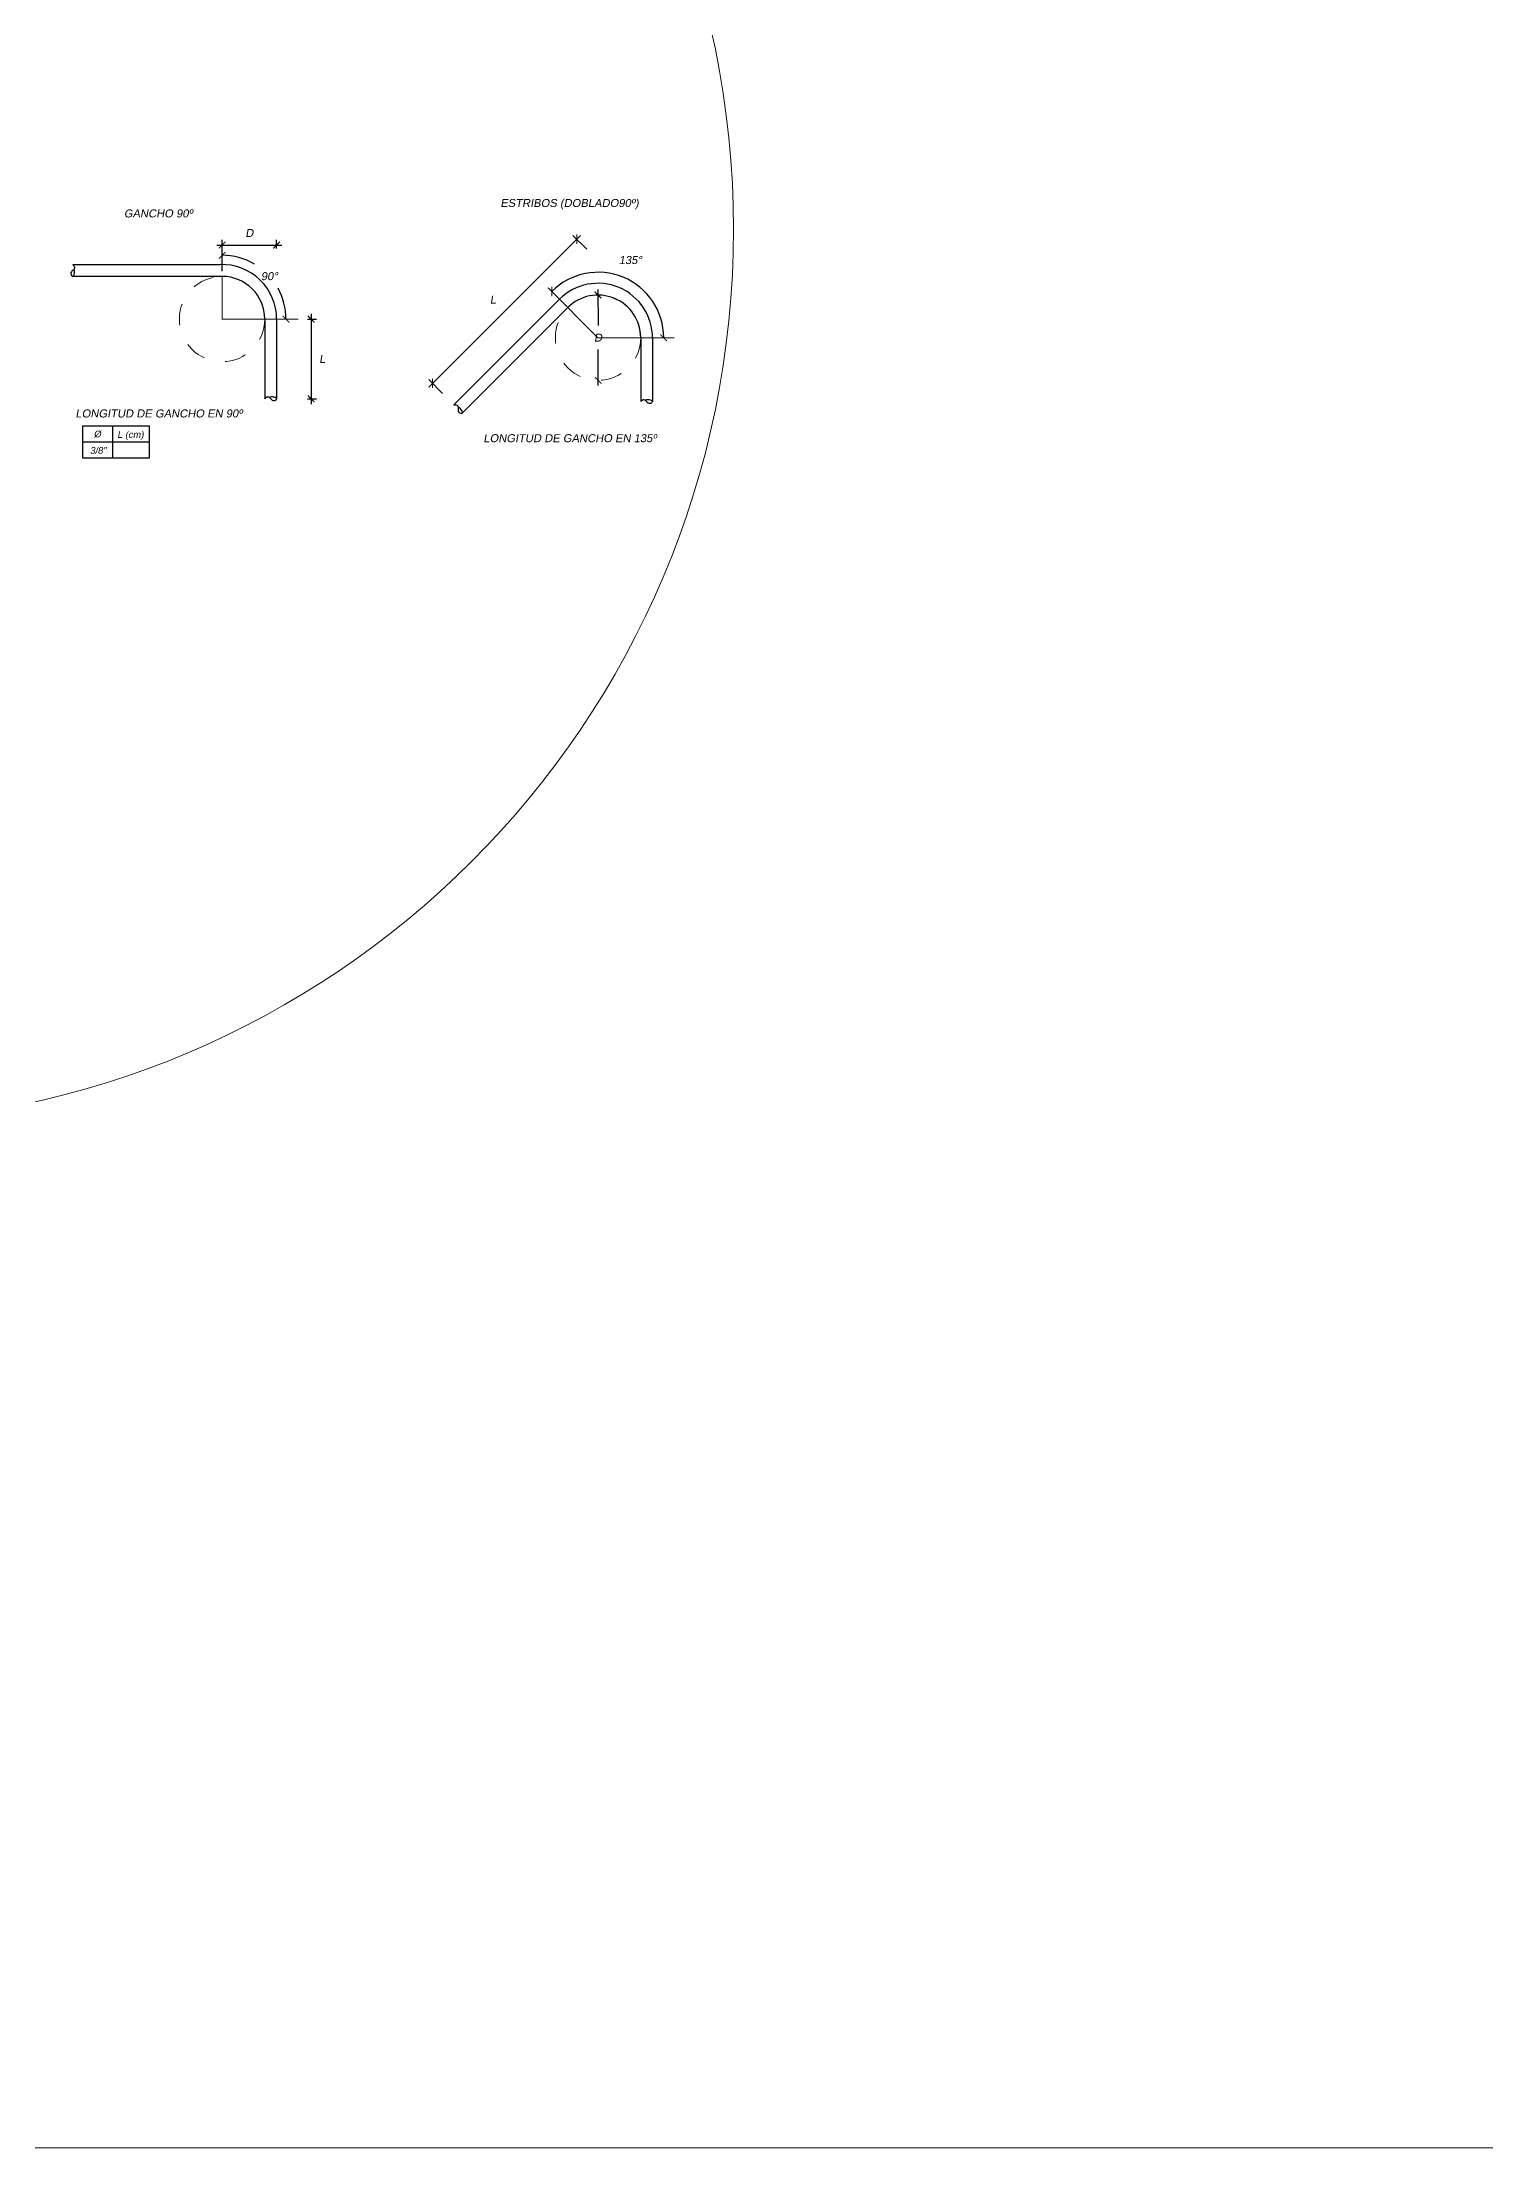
# Model space of a CAD drawing. Header units: metres. Extents: x 4293 to 4528, y 2596 to 2639.
# Drawn here: x 4371.56 to 4378.33, y 2605.68 to 2615.55 of the extents above; entities that cross this region are included whole.
import ezdxf

# ---------------------------------------------------------------- set-up
doc = ezdxf.new("R2010")
doc.units = ezdxf.units.M
doc.linetypes.add('DASHED2', pattern=[0.375, 0.25, -0.125])
for name, color, linetype, lineweight in [('a. acero', 150, 'Continuous', 25), ('A.Pen 0.3', 3, 'Continuous', 30), ('A.Texto', 180, 'Continuous', 5), ('CCC', 3, 'Continuous', 5), ('Cotas', 170, 'Continuous', 5), ('Sombreados', 8, 'Continuous', 5)]:
    doc.layers.add(name, color=color, linetype=linetype, lineweight=lineweight)
doc.styles.add('ARIAL', font='arial.ttf', dxfattribs={"oblique": 10})
doc.dimstyles.new('Esc 1-25', dxfattribs={"dimscale": 0.25, "dimtxt": 0.15, "dimasz": 0.125, "dimexe": 0.1, "dimexo": 0.1, "dimgap": 0.15, "dimtad": 2, "dimtih": 1, "dimtoh": 1, "dimzin": 4, "dimdsep": 46, "dimtxsty": 'ARIAL', "dimblk": 'ARCHTICK', "dimcen": 0.5, "dimdle": 0.1, "dimadec": 0, "dimazin": 0, "dimtfac": 1, "dimtofl": 0, "dimtmove": 2, "dimatfit": 3, "dimfxl": 1, "dimtolj": 1, "dimtzin": 0, "dimarcsym": 1})

# ---------------------------------------------------------------- blocks, each defined once
blk = doc.blocks.new('_ArchTick')
at = {"color": 0, "linetype": 'ByBlock', "const_width": 0.15}
blk.add_lwpolyline([(-0.5, -0.5), (0.5, 0.5)], dxfattribs=at)
blk = doc.blocks.new('*D439')
at = {"layer": 'Cotas', "color": 0, "lineweight": -2, "ltscale": 0.01, "transparency": 16777216}
for p, q in [((4374.1676, 2614.3865), (4374.1681, 2614.2177)), ((4374.1689, 2613.9365), (4374.1684, 2614.1052))]:
    blk.add_line(p, q, dxfattribs=at)
at = {"layer": 'Defpoints', "color": 0, "ltscale": 0.01, "transparency": 16777216}
for p in [(4374.1677, 2614.3615), (4374.1677, 2614.3615), (4374.1688, 2613.9615)]:
    blk.add_point(p, dxfattribs=at)
at = {"layer": 'Cotas', "color": 0, "lineweight": -2, "ltscale": 0.01, "transparency": 16777216, "xscale": 0.03125, "yscale": 0.03125, "zscale": 0.03125}
for p, rotation in [((4374.1677, 2614.3615), 90.15852767268736), ((4374.1688, 2613.9615), 270.1585276726873)]:
    blk.add_blockref('_ArchTick', p, dxfattribs=dict(at, rotation=rotation))
at = {"layer": 'Cotas', "color": 0, "ltscale": 0.01, "transparency": 16777216, "insert": (4374.1682, 2614.1615), "char_height": 0.0375, "attachment_point": 5, "style": 'ARIAL'}
blk.add_mtext('\\A1;D', dxfattribs=at)
blk = doc.blocks.new('*D440')
at = {"layer": 'Cotas', "color": 0, "lineweight": -2, "ltscale": 0.01, "transparency": 16777216}
blk.add_line((4374.0092, 2614.3206), (4373.9341, 2614.3956), dxfattribs=at)
blk.add_arc((4374.1688, 2614.1609), 0.3069, 360, 135, dxfattribs=at)
at = {"layer": 'Defpoints', "color": 0, "ltscale": 0.01, "transparency": 16777216}
for p in [(4374.0268, 2614.3029), (4374.3858, 2614.3779), (4374.1678, 2614.1609), (4374.1683, 2614.1615), (4374.524, 2614.1609)]:
    blk.add_point(p, dxfattribs=at)
at = {"layer": 'Cotas', "color": 0, "lineweight": -2, "ltscale": 0.01, "transparency": 16777216, "xscale": 0.03125, "yscale": 0.03125, "zscale": 0.03125}
for p, rotation in [((4373.9518, 2614.3779), 225.0000000001839), ((4374.4757, 2614.1609), 269.9999999999409)]:
    blk.add_blockref('_ArchTick', p, dxfattribs=dict(at, rotation=rotation))
at = {"layer": 'Cotas', "color": 0, "ltscale": 0.01, "transparency": 16777216, "insert": (4374.3195, 2614.5248), "char_height": 0.0375, "attachment_point": 5, "style": 'ARIAL'}
blk.add_mtext('\\A1;135°', dxfattribs=at)
blk = doc.blocks.new('*D441')
at = {"layer": 'Cotas', "color": 0, "lineweight": -2, "ltscale": 0.01, "transparency": 16777216}
for p, q in [((4373.3748, 2613.9296), (4374.0858, 2614.6406)), ((4374.1154, 2614.5757), (4374.0505, 2614.6406)), ((4373.4397, 2613.9), (4373.3748, 2613.9649))]:
    blk.add_line(p, q, dxfattribs=at)
at = {"layer": 'Defpoints', "color": 0, "ltscale": 0.01, "transparency": 16777216}
for p in [(4374.0681, 2614.6229), (4374.1331, 2614.558), (4373.4574, 2613.8823)]:
    blk.add_point(p, dxfattribs=at)
at = {"layer": 'Cotas', "color": 0, "lineweight": -2, "ltscale": 0.01, "transparency": 16777216, "xscale": 0.03125, "yscale": 0.03125, "zscale": 0.03125}
for p, rotation in [((4374.0681, 2614.6229), 45), ((4373.3925, 2613.9473), 225)]:
    blk.add_blockref('_ArchTick', p, dxfattribs=dict(at, rotation=rotation))
at = {"layer": 'Cotas', "color": 0, "ltscale": 0.01, "transparency": 16777216, "insert": (4373.6759, 2614.3395), "char_height": 0.0375, "attachment_point": 5, "style": 'ARIAL'}
blk.add_mtext('\\A1;L', dxfattribs=at)
blk = doc.blocks.new('*D444')
at = {"layer": 'Cotas', "color": 0, "lineweight": -2, "ltscale": 0.01, "transparency": 16777216}
for p, q in [((4372.382, 2614.5955), (4372.6875, 2614.5955)), ((4372.407, 2614.5289), (4372.407, 2614.6205)), ((4372.6625, 2614.5787), (4372.6625, 2614.6205))]:
    blk.add_line(p, q, dxfattribs=at)
at = {"layer": 'Defpoints', "color": 0, "ltscale": 0.01, "transparency": 16777216}
for p in [(4372.6625, 2614.5955), (4372.407, 2614.5039), (4372.6625, 2614.5537)]:
    blk.add_point(p, dxfattribs=at)
at = {"layer": 'Cotas', "color": 0, "lineweight": -2, "ltscale": 0.01, "transparency": 16777216, "xscale": 0.03125, "yscale": 0.03125, "zscale": 0.03125, "rotation": 180}
blk.add_blockref('_ArchTick', (4372.407, 2614.5955), dxfattribs=at)
at = {"layer": 'Cotas', "color": 0, "lineweight": -2, "ltscale": 0.01, "transparency": 16777216, "xscale": 0.03125, "yscale": 0.03125, "zscale": 0.03125}
blk.add_blockref('_ArchTick', (4372.6625, 2614.5955), dxfattribs=at)
at = {"layer": 'Cotas', "color": 0, "ltscale": 0.01, "transparency": 16777216, "insert": (4372.5348, 2614.6518), "char_height": 0.0375, "attachment_point": 5, "style": 'ARIAL'}
blk.add_mtext('\\A1;D', dxfattribs=at)
blk = doc.blocks.new('*D445')
at = {"layer": 'Cotas', "color": 0, "lineweight": -2, "ltscale": 0.01, "transparency": 16777216}
blk.add_line((4372.407, 2614.4734), (4372.407, 2614.5725), dxfattribs=at)
for start, end in [(59.49246, 90), (0, 28.86685)]:
    blk.add_arc((4372.407, 2614.2484), 0.2991, start, end, dxfattribs=at)
at = {"layer": 'Defpoints', "color": 0, "ltscale": 0.01, "transparency": 16777216}
for p in [(4372.5566, 2614.5074), (4372.407, 2614.4484), (4372.207, 2614.2484), (4372.7626, 2614.2484), (4372.407, 2613.7297)]:
    blk.add_point(p, dxfattribs=at)
at = {"layer": 'Cotas', "color": 0, "lineweight": -2, "ltscale": 0.01, "transparency": 16777216, "xscale": 0.03125, "yscale": 0.03125, "zscale": 0.03125}
for p, rotation in [((4372.407, 2614.5475), 180.0000000000151), ((4372.7061, 2614.2484), 270.0000000000175)]:
    blk.add_blockref('_ArchTick', p, dxfattribs=dict(at, rotation=rotation))
at = {"layer": 'Cotas', "color": 0, "ltscale": 0.01, "transparency": 16777216, "insert": (4372.6285, 2614.4494), "char_height": 0.0375, "attachment_point": 5, "style": 'ARIAL'}
blk.add_mtext('\\A1;90°', dxfattribs=at)
blk = doc.blocks.new('*D446')
at = {"layer": 'Cotas', "color": 0, "lineweight": -2, "ltscale": 0.01, "transparency": 16777216}
for p, q in [((4372.8069, 2614.2484), (4372.8488, 2614.2484)), ((4372.8238, 2614.2734), (4372.8238, 2613.8503)), ((4372.8069, 2613.8753), (4372.8488, 2613.8753))]:
    blk.add_line(p, q, dxfattribs=at)
at = {"layer": 'Defpoints', "color": 0, "ltscale": 0.01, "transparency": 16777216}
for p in [(4372.7819, 2614.2484), (4372.7819, 2613.8753), (4372.8238, 2613.8753)]:
    blk.add_point(p, dxfattribs=at)
at = {"layer": 'Cotas', "color": 0, "lineweight": -2, "ltscale": 0.01, "transparency": 16777216, "xscale": 0.03125, "yscale": 0.03125, "zscale": 0.03125}
for p, rotation in [((4372.8238, 2614.2484), 90), ((4372.8238, 2613.8753), 270)]:
    blk.add_blockref('_ArchTick', p, dxfattribs=dict(at, rotation=rotation))
at = {"layer": 'Cotas', "color": 0, "ltscale": 0.01, "transparency": 16777216, "insert": (4372.8763, 2614.0618), "char_height": 0.0375, "attachment_point": 5, "style": 'ARIAL'}
blk.add_mtext('\\A1;L', dxfattribs=at)

msp = doc.modelspace()

# ---------------------------------------------------------------- linework, layer by layer
at = {"layer": 'a. acero', "ltscale": 0.01}
for p, q in [((4371.707, 2614.5037), (4372.398, 2614.5037)), ((4372.407, 2614.4484), (4371.707, 2614.4484)), ((4373.4927, 2613.847), (4373.9872, 2614.3415)), ((4374.0268, 2614.3029), (4373.5318, 2613.8079)), ((4372.607, 2614.2484), (4372.607, 2613.8753)), ((4372.6625, 2614.2484), (4372.6625, 2613.8754)), ((4374.3678, 2614.1609), (4374.3678, 2613.8624)), ((4374.4231, 2614.1638), (4374.4231, 2613.8625))]:
    msp.add_line(p, q, dxfattribs=at)
for centre, radius, start, end in [((4372.407, 2614.2484), 0.2555, 0, 92.03172), ((4372.407, 2614.2484), 0.2, 0, 90), ((4374.1678, 2614.1609), 0.2553, 359.35578, 135), ((4374.1678, 2614.1609), 0.2, 0, 135)]:
    msp.add_arc(centre, radius, start, end, dxfattribs=at)
for points in [[(4371.707, 2614.5037), (4371.7162, 2614.4889), (4371.707, 2614.476), (4371.6983, 2614.4614), (4371.707, 2614.4482), (4371.7151, 2614.4631), (4371.7134, 2614.4816)], [(4372.607, 2613.8753), (4372.6219, 2613.8845), (4372.6348, 2613.8753), (4372.6494, 2613.8666), (4372.6625, 2613.8753), (4372.6477, 2613.8833), (4372.6292, 2613.8817)], [(4373.4927, 2613.847), (4373.5097, 2613.843), (4373.5123, 2613.8274), (4373.5165, 2613.8109), (4373.532, 2613.8078), (4373.5271, 2613.824), (4373.5129, 2613.8358)], [(4374.3678, 2613.8624), (4374.3826, 2613.8715), (4374.3955, 2613.8624), (4374.4101, 2613.8537), (4374.4233, 2613.8624), (4374.4084, 2613.8704), (4374.3899, 2613.8688)]]:
    msp.add_spline(points, degree=3, dxfattribs=at)
at = {"layer": 'A.Pen 0.3'}
for p, q in [((4371.894, 2613.7483), (4371.894, 2613.5969)), ((4371.7549, 2613.6729), (4372.0647, 2613.6729))]:
    msp.add_line(p, q, dxfattribs=at)
msp.add_lwpolyline([(4371.7549, 2613.7483), (4372.0647, 2613.7483), (4372.0647, 2613.5969), (4371.7549, 2613.5969)], close=True, dxfattribs=at)
at = {"layer": 'CCC'}
msp.add_lwpolyline([(4364.9308, 2633.3944), (4397.5004, 2633.3944), (4397.5004, 2605.6788), (4364.9308, 2605.6788)], close=True, dxfattribs=at)
msp.add_circle((4370.6128, 2614.6693), 4.1898, dxfattribs=at)
at = {"layer": 'Cotas', "ltscale": 0.01}
for p, q in [((4372.407, 2614.4484), (4372.407, 2614.2484)), ((4374.1678, 2614.1609), (4373.9359, 2614.3938)), ((4372.4063, 2614.2484), (4372.7626, 2614.2484)), ((4374.1678, 2614.1609), (4374.524, 2614.1609))]:
    msp.add_line(p, q, dxfattribs=at)
at = {"layer": 'Sombreados', "linetype": 'DASHED2', "ltscale": 0.01}
for centre in [(4372.407, 2614.2484), (4374.1683, 2614.1615)]:
    msp.add_circle(centre, 0.2, dxfattribs=at)

# ---------------------------------------------------------------- texts
at = {"layer": 'A.Texto', "style": 'ARIAL', "oblique": 10}
for s, height, p in [('ESTRIBOS (DOBLADO90º)', 0.0375, (4373.7105, 2614.7736)), ('GANCHO 90º', 0.0375, (4371.947, 2614.7248)), ('LONGITUD DE GANCHO EN 90º', 0.0375, (4371.7202, 2613.7875)), ('%%C', 0.03125, (4371.8057, 2613.6946)), ('L (cm)', 0.03125, (4371.9159, 2613.6918)), ('LONGITUD DE GANCHO EN 135º', 0.0375, (4373.631, 2613.6716)), ('3/8"', 0.03125, (4371.7878, 2613.6174))]:
    msp.add_text(s, height=height, dxfattribs=at).set_placement(p)

# ---------------------------------------------------------------- dimensions: what is measured, and where the dimension line sits
at = {"layer": 'Cotas', "ltscale": 0.01}
dim = msp.add_linear_dim(base=(4372.6625, 2614.5955), p1=(4372.407, 2614.5039), p2=(4372.6625, 2614.5537), text='D', dimstyle='Esc 1-25', dxfattribs=at)
dim.commit()
dim.dimension.update_dxf_attribs({"geometry": '*D444', "text_midpoint": (4372.5348, 2614.6518)})
for base, p1, p2, angle, picture, middle in [((4374.0681, 2614.6229), (4373.4574, 2613.8823), (4374.1331, 2614.558), 45, '*D441', (4373.6759, 2614.3395)), ((4372.8238, 2613.8753), (4372.7819, 2614.2484), (4372.7819, 2613.8753), 270, '*D446', (4372.8763, 2614.0618))]:
    dim = msp.add_linear_dim(base=base, p1=p1, p2=p2, angle=angle, text='L', dimstyle='Esc 1-25', dxfattribs=at)
    dim.commit()
    dim.dimension.update_dxf_attribs({"geometry": picture, "text_midpoint": middle})
dim = msp.add_angular_dim_2l(base=(4372.5566, 2614.5074), line1=((4372.407, 2614.4484), (4372.407, 2613.7297)), line2=((4372.207, 2614.2484), (4372.7626, 2614.2484)), dimstyle='Esc 1-25', dxfattribs=at)
dim.commit()
dim.dimension.update_dxf_attribs({"geometry": '*D445', "text_midpoint": (4372.6285, 2614.4494), "dimtype": 162})
dim = msp.add_angular_dim_2l(base=(4374.3858, 2614.3779), line1=((4374.1678, 2614.1609), (4374.524, 2614.1609)), line2=((4374.0268, 2614.3029), (4374.1683, 2614.1615)), dimstyle='Esc 1-25', dxfattribs=at)
dim.commit()
dim.dimension.update_dxf_attribs({"geometry": '*D440', "text_midpoint": (4374.3195, 2614.5248)})
at = {"layer": 'Cotas', "color": 2, "ltscale": 0.01}
dim = msp.add_linear_dim(base=(4374.1677, 2614.3615), p1=(4374.1688, 2613.9615), p2=(4374.1677, 2614.3615), angle=90.15853, text='D', dimstyle='Esc 1-25', dxfattribs=at)
dim.commit()
dim.dimension.update_dxf_attribs({"geometry": '*D439', "text_midpoint": (4374.1682, 2614.1615), "dimtype": 160})

doc.saveas('drawing.dxf')
